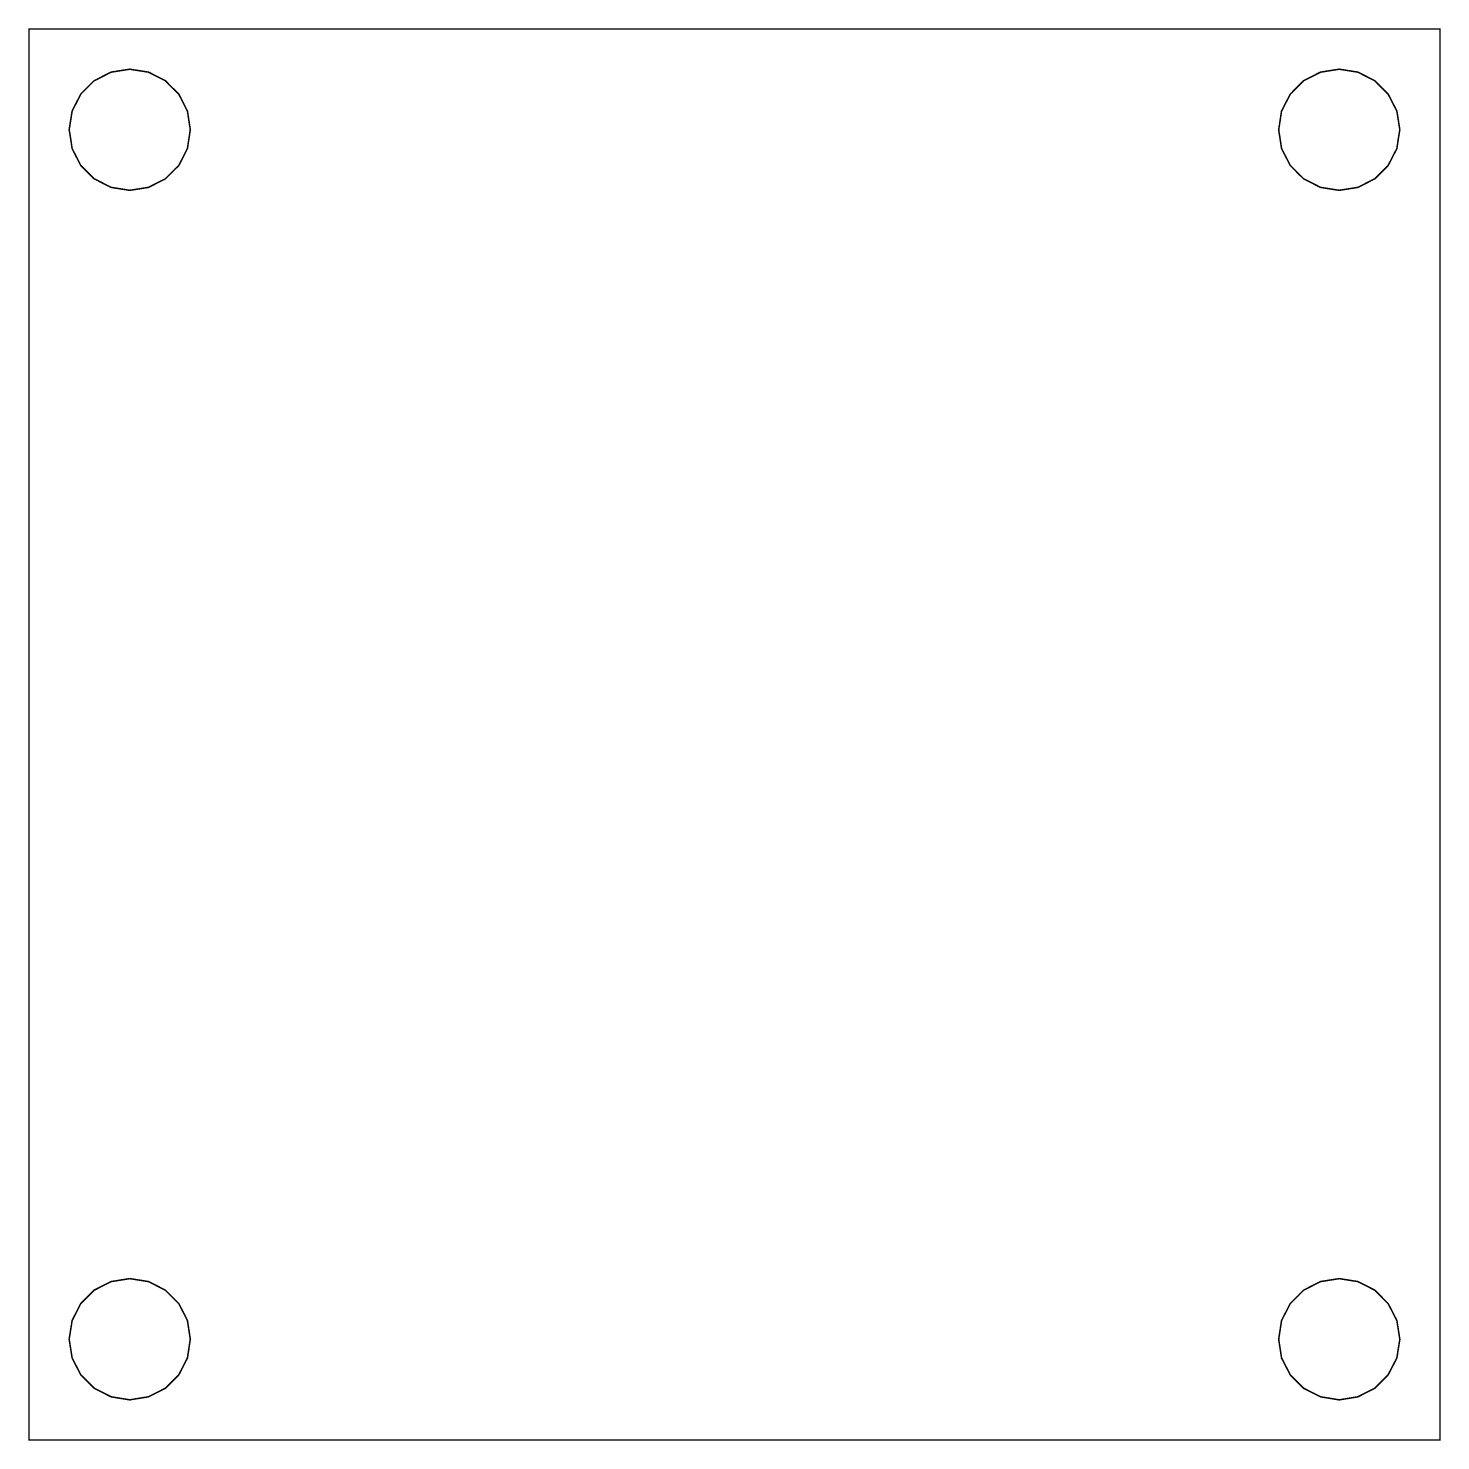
# Model space of a CAD drawing. Extents: x 0.04 to 1.42, y 0.04 to 1.42.
import ezdxf

# ---------------------------------------------------------------- set-up
doc = ezdxf.new("R2010")
doc.units = 0
doc.layers.get('0').update_dxf_attribs({"linetype": 'CONTINUOUS'})

msp = doc.modelspace()

# ---------------------------------------------------------------- linework, layer by layer
at = {"color": 5, "const_width": 0.00149}
for points in [[(1.4173, 0.041), (0.0394, 0.041), (0.0394, 1.4189), (1.4173, 1.4189), (1.4173, 0.041)], [(0.177, 1.2771), (0.1857, 1.2857), (0.1941, 1.3022), (0.1956, 1.3122), (0.1969, 1.3205), (0.1941, 1.3388), (0.1857, 1.3553), (0.177, 1.3639), (0.1726, 1.3684), (0.1561, 1.3768), (0.1378, 1.3797), (0.1195, 1.3768), (0.103, 1.3684), (0.0899, 1.3553), (0.0815, 1.3388), (0.0786, 1.3205), (0.08, 1.3122), (0.0815, 1.3022), (0.0899, 1.2857), (0.103, 1.2727), (0.1195, 1.2643), (0.1378, 1.2614), (0.1561, 1.2643), (0.1726, 1.2727), (0.177, 1.2771)], [(1.3752, 1.3022), (1.3767, 1.3122), (1.3781, 1.3205), (1.3752, 1.3388), (1.3667, 1.3553), (1.3537, 1.3684), (1.3372, 1.3768), (1.3189, 1.3797), (1.3006, 1.3768), (1.2841, 1.3684), (1.2796, 1.3639), (1.2711, 1.3553), (1.2626, 1.3388), (1.2598, 1.3205), (1.2611, 1.3122), (1.2626, 1.3022), (1.2711, 1.2857), (1.2796, 1.2771), (1.2841, 1.2727), (1.3006, 1.2643), (1.3189, 1.2614), (1.3372, 1.2643), (1.3537, 1.2727), (1.3667, 1.2857), (1.3752, 1.3022)], [(0.177, 0.096), (0.1857, 0.1047), (0.1941, 0.1211), (0.1969, 0.1394), (0.1941, 0.1577), (0.1857, 0.1742), (0.1726, 0.1873), (0.1561, 0.1957), (0.1378, 0.1986), (0.1195, 0.1957), (0.103, 0.1873), (0.0991, 0.1834), (0.0899, 0.1742), (0.0815, 0.1577), (0.0786, 0.1394), (0.0815, 0.1211), (0.0899, 0.1047), (0.103, 0.0916), (0.1195, 0.0832), (0.1378, 0.0802), (0.1424, 0.081), (0.1561, 0.0832), (0.1726, 0.0916), (0.177, 0.096)], [(1.3667, 0.1742), (1.3537, 0.1873), (1.3372, 0.1957), (1.3189, 0.1986), (1.3006, 0.1957), (1.2841, 0.1873), (1.2802, 0.1834), (1.2796, 0.1828), (1.2712, 0.1744), (1.2711, 0.1742), (1.2626, 0.1577), (1.2598, 0.1394), (1.2626, 0.1211), (1.2711, 0.1047), (1.2712, 0.1045), (1.2796, 0.096), (1.2841, 0.0916), (1.3006, 0.0832), (1.3189, 0.0802), (1.3372, 0.0832), (1.3537, 0.0916), (1.3667, 0.1047), (1.3752, 0.1211), (1.3781, 0.1394), (1.3752, 0.1577), (1.3667, 0.1742)]]:
    msp.add_lwpolyline(points, close=True, dxfattribs=at)

doc.saveas('drawing.dxf')
